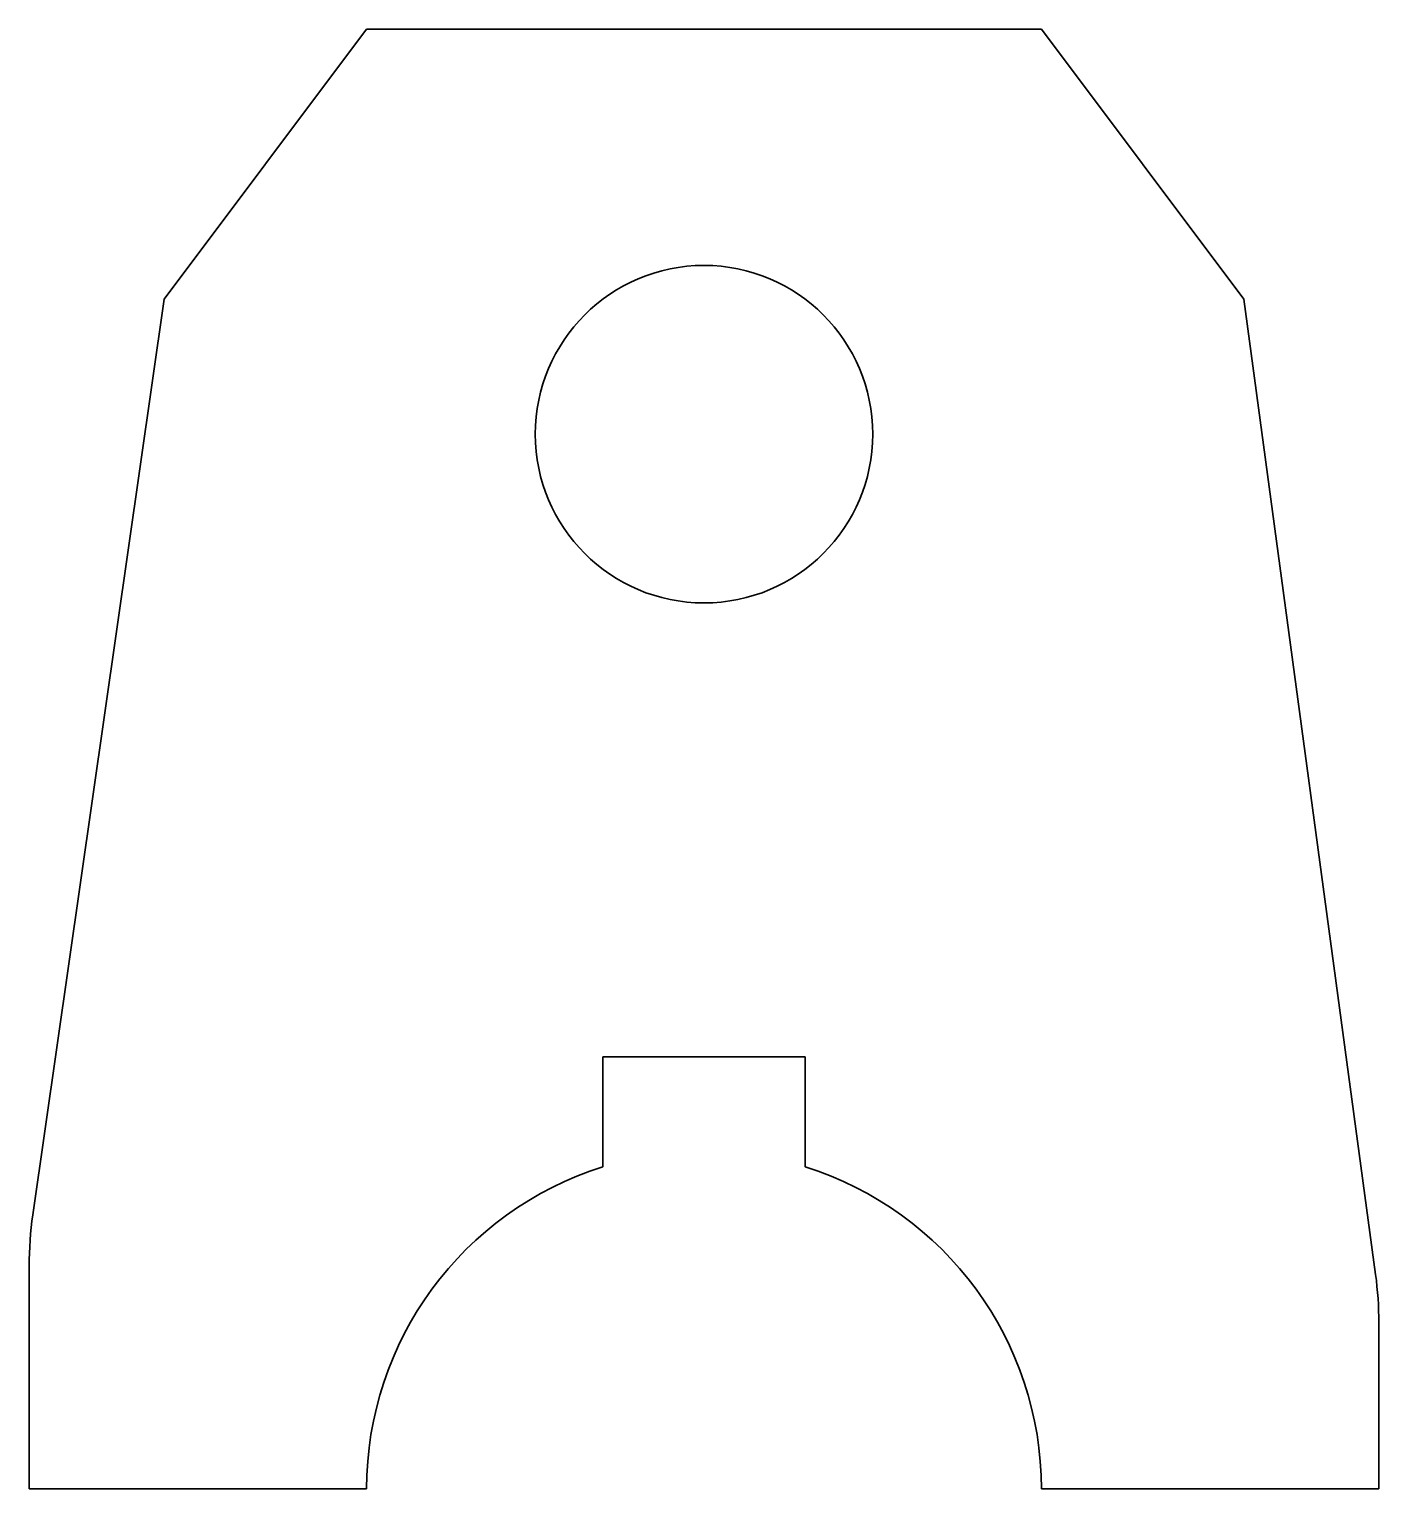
# Model space of a CAD drawing. Header units: millimetres. Extents: x 0 to 40, y 0 to 43.2.
import ezdxf

# ---------------------------------------------------------------- set-up
doc = ezdxf.new("R2010")
doc.units = ezdxf.units.MM
doc.layers.add('SIMUMAK Visible (ISO)', color=7, linetype='Continuous', lineweight=35)

# ---------------------------------------------------------------- blocks, each defined once
blk = doc.blocks.new('2DOF-150-17-LEVS-02_Parte superior de la leva_VIEW7')
at = {"layer": 'SIMUMAK Visible (ISO)'}
for p, q in [((-10, 21.625), (-16, 13.625)), ((10, 21.625), (-10, 21.625)), ((16, 13.625), (10, 21.625)), ((-16, 13.625), (-19.892, -13.503)), ((19.904, -15.279), (16, 13.625)), ((-3, -12.086), (-3, -8.825)), ((-3, -8.825), (3, -8.825)), ((3, -8.825), (3, -12.086)), ((-20, -15.021), (-20, -21.625)), ((20, -21.625), (20, -16.704)), ((-20, -21.625), (-10, -21.625)), ((10, -21.625), (20, -21.625))]:
    blk.add_line(p, q, dxfattribs=at)
blk.add_circle((0, 9.625), 5, dxfattribs=at)
at = {"layer": 'SIMUMAK Visible (ISO)', "extrusion": (0, 0, -1)}
for start, end in [(0, 72.5424), (107.4576, 180)]:
    blk.add_arc((0, -21.625), 10, start, end, dxfattribs=at)
at = {"layer": 'SIMUMAK Visible (ISO)'}
for centre, radius, start, end in [((-9.313, -15.021), 10.687, 171.8363, 180), ((9.356, -16.704), 10.644, 0, 7.6927)]:
    blk.add_arc(centre, radius, start, end, dxfattribs=at)

msp = doc.modelspace()

# ---------------------------------------------------------------- block references
msp.add_blockref('2DOF-150-17-LEVS-02_Parte superior de la leva_VIEW7', (20, 21.625))

doc.saveas('drawing.dxf')
